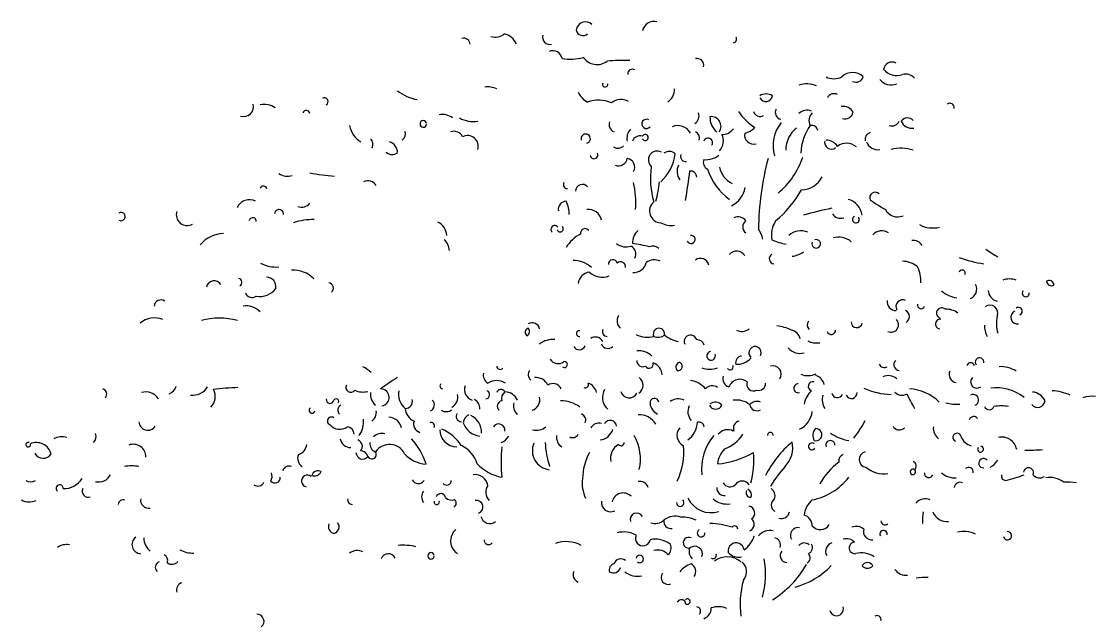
# Model space of a CAD drawing. Header units: millimetres. Extents: x 454 to 24074, y 929 to 15016.
# Drawn here: x 15631 to 17005, y 3274 to 4041 of the extents above; entities that cross this region are included whole.
import ezdxf

# ---------------------------------------------------------------- set-up
doc = ezdxf.new("R2010")
doc.units = ezdxf.units.MM
doc.layers.add('cadblocksdwg.com', color=255, linetype='Continuous')

# ---------------------------------------------------------------- blocks, each defined once
blk = doc.blocks.new('Trees side 021_cad-block.com')
at = {"color": 0}
for centre, radius, start, end in [((-277.4, 6050.7), 23.5, 46.247, 173.3494), ((-105.9, 6045.8), 29.2, 74.505, 168.1525), ((-503.2, 6069.5), 33.8, 250.737, 310.833), ((-489.5, 6003.4), 41.4, 21.543, 78.254), ((-366.9, 6036.1), 18.2, 165.51, 284.49), ((-283.6, 6057.3), 17.6, 192.845, 310.285), ((92.8, 6030.5), 8.83, 274.045, 38.031), ((-583.3, 6016.4), 16.9, 7.578, 103.0304), ((-359.2, 5977.4), 24.2, 11.551, 113.1588), ((-315.9, 6092), 111.6, 259.907, 287.029), ((-248.7, 6009.4), 42.1, 214.775, 307.279), ((1.8, 5965), 17.5, 348.835, 101.1636), ((-180.4, 5462.3), 515.3, 88.4214, 94.7615), ((-159.8, 5944.3), 11.3, 56.085, 188.855), ((502.4, 5981.4), 41.6, 218.822, 291.315), ((491.5, 5952), 21.6, 61.699, 171.4309), ((345.8, 5975.2), 43.6, 243.045, 296.955), ((392.5, 5909.2), 38.2, 45.24, 134.7603), ((401.2, 5942.3), 19.2, 243.172, 341.587), ((489.2, 5952.4), 36.4, 218.117, 292.812), ((524.6, 5912.7), 30.8, 41.631, 103.3173), ((-678.3, 5991.7), 114.4, 232.086, 259.305), ((-523.1, 5858.2), 53.2, 64.409, 97.6458), ((-228.2, 5917.7), 6.68, 155.489, 10.258), ((-94.4, 5906.3), 40.6, 304.847, 359.861), ((278, 5854.2), 64.6, 67.899, 108.0114), ((-932.2, 5874.5), 9.23, 301.385, 120.5422), ((-245.9, 5921.4), 55.1, 204.793, 241.512), ((-244.2, 5793.2), 84.6, 67.659, 109.327), ((-188.3, 5840.1), 39.4, 61.258, 127.2143), ((174.9, 5891.4), 16.8, 205.774, 351.288), ((175.7, 5864.7), 28.9, 56.746, 123.2543), ((345.6, 5876.1), 18.2, 60.66, 154.048), ((-1135, 5861.9), 24.9, 252.298, 14.762), ((-1084.1, 5816.8), 50.7, 55.747, 100.7172), ((-977.4, 5843.5), 8.92, 6.339, 163.2699), ((-16.5, 5839), 23.9, 303.891, 17.228), ((227.6, 5934.5), 148.4, 215.037, 237.209), ((160.5, 5854.7), 17.4, 198.339, 300.548), ((215.5, 5846.8), 16.9, 148.744, 258.515), ((278.8, 5822.5), 30.3, 69.163, 133.4585), ((309.3, 5827.2), 26.2, 133.756, 209.182), ((369.2, 5833.9), 28.5, 28.883, 100.4241), ((373.1, 5852.6), 21.5, 254.05, 346.879), ((636.2, 5859), 11.2, 350.728, 124.3312), ((-684, 5818.4), 8.27, 5.494, 354.506), ((-636.3, 5800.5), 41.6, 52.34, 100.8761), ((-559.4, 5894), 69.5, 240.65, 279.786), ((-198.4, 5816.9), 19.7, 159.056, 248.203), ((-124.5, 5818.6), 11.6, 60.039, 320.569), ((37.8, 5812), 24.7, 327.203, 96.8077), ((80.2, 5834.4), 45.4, 177.216, 232.031), ((287.8, 5763.2), 94.8, 141.413, 195.137), ((490.6, 5834.4), 21, 252.445, 334.816), ((541, 5836.5), 28.8, 202.407, 279.971), ((530, 5814.1), 19.4, 42.156, 143.8677), ((-811.7, 5823.6), 57.9, 189.101, 240.29), ((-747.1, 5794), 18.6, 301.129, 19.563), ((-607.7, 5775.3), 24.6, 25.707, 108.6257), ((-276.8, 5781.5), 11.7, 284.873, 197.019), ((-141.2, 5782.7), 32.3, 136.466, 194.047), ((-127.7, 5784.4), 7.55, 204.775, 155.2249), ((-46, 5777.7), 36.4, 29.132, 112.8169), ((-10.2, 5782.2), 18.6, 347.185, 62.366), ((30.5, 5776.5), 37.9, 317.892, 24.615), ((66.7, 5824.3), 32.1, 266.823, 326.307), ((144.7, 5791.1), 23.2, 169.108, 284.165), ((112.5, 5841.7), 47.2, 281.44, 317.273), ((298.8, 5751), 74.1, 129.528, 178.6593), ((383.3, 5742.6), 120.6, 143.4112, 178.9397), ((289.9, 5798.9), 15.9, 10.279, 102.3426), ((442.4, 5779.4), 18.5, 107.612, 189.172), ((-828.1, 5767.6), 17.8, 325.345, 49.843), ((-777.2, 5745.8), 28.7, 1.2059, 73.604), ((-572.8, 5762.6), 26.6, 341.801, 118.5875), ((-140.8, 5768.4), 20.1, 71.921, 161.2086), ((30, 5771.6), 11.4, 327.104, 163.3485), ((339.2, 5772.1), 16.9, 165.135, 309.054), ((325.9, 5744.3), 33.7, 32.054, 89.8347), ((377.3, 5733.3), 36.8, 47.927, 128.2564), ((455.9, 5784.7), 30.8, 201.819, 278.69), ((-761.9, 5762.4), 20.9, 223.746, 309.893), ((-256, 5741.1), 9.89, 185.79, 22.283), ((-196.5, 5777.1), 19.7, 236.786, 317.463), ((-97.4, 5728.2), 22.3, 62.393, 227.959), ((-164.2, 5757.4), 112.8, 312.026, 352.779), ((-67.3, 5728.3), 21.2, 44.624, 129.0153), ((-26.2, 5736.7), 12.7, 157.323, 281.255), ((24.1, 5782.2), 53.4, 264.529, 307.993), ((514, 5658), 99.5, 72.192, 104.5362), ((-194.7, 5735.8), 22.5, 249.547, 350.591), ((-176.3, 5709.9), 22.5, 330.705, 80.2207), ((96.4, 5681.9), 210.9, 171.923, 196.248), ((-10.3, 5699.3), 37.3, 155.625, 214.314), ((37.6, 5722.6), 19.6, 161.2, 242.403), ((887.6, 5547.2), 731, 165.3457, 179.3983), ((79.1, 5798), 198.5, 309.641, 341.599), ((-1024.8, 5724.6), 37.1, 234.981, 288.758), ((-868.2, 6233.9), 547.5, 259.436, 265.952), ((-1071.9, 5819.8), 1062.8, 349.501, 353.556), ((-14.4, 5684.5), 16, 0.521, 94.9327), ((170.3, 5750.4), 148.8, 197.683, 234.514), ((119.1, 5723.8), 62.1, 192.863, 242.273), ((262.7, 5713.2), 60.2, 271.537, 333.405), ((-1085.2, 5652.8), 9.67, 20.151, 149.4583), ((-823.7, 5650.4), 25.4, 32.734, 113.8693), ((-323.2, 5665.9), 9.7, 140.791, 272.336), ((-285.1, 5649.6), 17.2, 41.18, 179.2684), ((-392.7, 5621.3), 241.4, 355.869, 12.112), ((-313.8, 5691.1), 222.7, 342.604, 355.487), ((62.7, 5669.3), 61.6, 294.935, 350.696), ((18.5, 5792.7), 282.8, 309.78, 330.38), ((449.4, 5633.5), 13.8, 46.058, 205.017), ((-1120.5, 5596), 32.6, 60.915, 157.1357), ((-1046, 5592.7), 11.1, 352.604, 179.2281), ((-988.8, 5635.7), 25.8, 247.626, 321.861), ((-326.2, 5605.2), 19.3, 89.424, 193.256), ((-377.8, 5594.6), 59.8, 356.786, 30), ((-269.8, 5571.2), 33, 10.153, 96.9077), ((-87.4, 5600.1), 29.4, 129.259, 267.611), ((579.4, 4474.7), 1157.4, 101.9214, 105.5513), ((371, 5585), 45.5, 5.94, 76.754), ((1246.8, 6881.3), 1492.6, 237.135, 238.855), ((505.7, 5620.4), 35, 208.104, 292.589), ((-1441.9, 5586.2), 10.3, 243.662, 126.7256), ((-1276.5, 5591.1), 27.2, 162.574, 300.105), ((-1111.8, 5574.7), 8.74, 354.807, 174.8075), ((-960.3, 5421.1), 157.6, 88.9678, 108.2633), ((105.1, 5561), 24.6, 36.028, 114.4821), ((362.4, 5607.1), 25, 214.697, 288.436), ((400.8, 5578.7), 8.63, 114.436, 46.636), ((-665.6, 5536.1), 40.6, 4.198, 63.183), ((-354.4, 5554.1), 9.59, 35.385, 227.883), ((-340.7, 5555.5), 7.75, 196.414, 47.596), ((-278.1, 5544.3), 11.7, 39.14, 190.41), ((-116.4, 5519.6), 43.4, 132.206, 181.397), ((-62.5, 5615.6), 52, 239.79, 279.599), ((135.4, 5560.4), 18.3, 124.596, 235.404), ((41.1, 5489.3), 132.9, 17.66, 29.598), ((254, 5539.8), 65.2, 146.888, 190.491), ((262.6, 5505.8), 44.7, 66.909, 132.0152), ((465.8, 5519), 31.4, 57.385, 136.3012), ((593.8, 5629), 71.4, 241.944, 283.805), ((-1182.3, 5463.2), 80.7, 92.1328, 139.7512), ((-655.2, 5500.4), 36.4, 1.125, 49.278), ((-250, 5462.3), 89.2, 116.3586, 148.4359), ((-12.7, 5528.9), 10.3, 203.214, 98.6791), ((261.6, 5698.3), 184.8, 247.164, 258.979), ((301.2, 5518), 10.7, 159.808, 110.1957), ((357.8, 5486.6), 48.3, 49.317, 107.3038), ((544.5, 5501.2), 25.4, 29.533, 97.3373), ((-175.2, 5549.8), 39.6, 232.319, 287.948), ((-174, 5492.1), 22.9, 333.941, 61.112), ((-206.3, 5148.4), 372.9, 76.169, 82.8488), ((-108.4, 5492.2), 20.3, 42.083, 115.2968), ((101.7, 5475.5), 24, 32.604, 137.8696), ((233.3, 5547.7), 61.3, 276.826, 305.677), ((940.9, 5810.5), 373.8, 234.999, 240.451), ((-1052.3, 5545.7), 86, 242.505, 274.115), ((-304.2, 5418.1), 57.8, 44.087, 94.3683), ((-208.8, 5467.1), 11.2, 12.136, 184.127), ((-189.3, 5460.6), 12.3, 349.443, 133.9532), ((-157.3, 5478.9), 33.2, 268.287, 346.321), ((-105, 5443.7), 33.9, 64.141, 126.2469), ((10.9, 5460.3), 21.2, 11.984, 126.3072), ((196.3, 5480.5), 12.8, 119.745, 262.875), ((517.6, 5416.7), 57.5, 48.779, 90.1112), ((763.6, 5759.5), 294.6, 249.411, 261.827), ((-1009.9, 5383), 69.2, 42.663, 93.7343), ((-262.6, 5414), 33.6, 98.2259, 171.7751), ((-235.9, 5478.8), 44.6, 224.951, 293.141), ((480.1, 5424.3), 83.4, 357.315, 25.305), ((667.2, 5444.4), 7.8, 333.639, 158.4336), ((-1208.7, 5405.4), 19.8, 31.15, 168.58), ((-1149.7, 5421.3), 10.4, 301.7299, 77.194), ((-1078.1, 5410.1), 24.5, 350.5439, 89.0665), ((-922.9, 5407.2), 13.3, 307.691, 82.1724), ((678.4, 5404.2), 25.4, 293.266, 26.768), ((785.8, 5384.4), 45.5, 68.56, 111.4398), ((885.8, 5414.7), 11.5, 356.463, 130.4106), ((891.9, 5426.8), 13.9, 193.669, 293.204), ((-1113.9, 5400.1), 16.9, 197.532, 309.689), ((-1093.4, 5435), 48.9, 258.595, 323.726), ((666.4, 5460.4), 79, 230.05, 260.703), ((760.5, 5401.6), 27.7, 180.55, 258.393), ((826.8, 5394.3), 8.89, 141.569, 5.031), ((-1342, 5359.6), 17.6, 57.56, 172.8428), ((-1128.6, 5313.6), 48.8, 44.102, 99.0275), ((501.1, 5372.6), 21.9, 170.885, 271.487), ((518.3, 5360.5), 17.1, 65.344, 208.607), ((564.2, 5364.3), 9.02, 165.185, 344.303), ((736.7, 5344.3), 19.8, 336.872, 126.5473), ((-171.7, 5325.3), 26.3, 150.978, 226.084), ((517.6, 5335.3), 17.3, 302.757, 63.268), ((616.1, 5344.4), 13.1, 46.547, 253.964), ((628.4, 5307.4), 46.6, 52.531, 94.0694), ((852.1, 5318.7), 98.8, 169.625, 194.618), ((806, 5333.9), 16.7, 113.961, 279.436), ((808, 5348.8), 9.96, 293.02, 124.2016), ((-1357.6, 5274.9), 57.4, 69.244, 129.6807), ((-1195.6, 5167.8), 164, 74.035, 105.9647), ((-418.7, 5296.3), 10.4, 102.806, 238.271), ((-430, 5298.2), 12.3, 298.867, 42.21), ((-411.3, 5300.8), 19.3, 12.13, 119.945), ((-93.1, 5292.1), 14.3, 347.53, 205.889), ((184.9, 5189.4), 124.6, 64.293, 81.8527), ((293.9, 5314.4), 15.4, 142.3, 226.497), ((402.9, 5321.4), 13.6, 176.392, 350.189), ((489.4, 5314.9), 18.4, 243.075, 48.165), ((611.9, 5316.8), 12, 79.348, 265.462), ((780.2, 5312), 56.9, 177.683, 207.374), ((-292.7, 5293), 7.28, 78.14, 281.86), ((-252.9, 5263.3), 21.1, 27.892, 122.6212), ((-222.3, 5298.6), 12.8, 158.558, 266.384), ((-121.4, 5351.5), 67.5, 244.597, 283.172), ((-95.7, 5314.1), 30.1, 249.975, 303.444), ((-26.1, 5359.4), 88.2, 233.028, 258.085), ((-13.7, 5273.1), 16, 17.499, 202.952), ((114.7, 5327.5), 29.1, 242.599, 308.822), ((232.5, 5273.1), 29.3, 12.696, 77.3029), ((339.3, 5301.1), 10.5, 194.388, 3.103), ((-359.6, 5224.9), 53.3, 84.4596, 128.0624), ((-293.1, 5268.1), 15.8, 208.512, 337.846), ((-221, 5273.4), 17.6, 201.652, 313.291), ((1.1, 5257.5), 20.5, 17.671, 88.5881), ((147.7, 5245.2), 15.3, 333.435, 229.185), ((260.4, 5280.7), 37.4, 218.565, 285.945), ((302.3, 5317.5), 48.1, 242.594, 279.464), ((-346.3, 5239.7), 22.1, 209.298, 309.135), ((-143.1, 5203.3), 46.5, 46.072, 97.0578), ((-133.2, 5225.6), 15.6, 179.54, 294.988), ((37.7, 5237.2), 10.7, 96.736, 23.771), ((115.2, 5220.7), 16.1, 94.435, 196.175), ((103.4, 5260.9), 44.9, 265.34, 319.902), ((510.9, 5215.3), 15, 136.116, 264.996), ((711.1, 5221.4), 10.8, 349.017, 219.051), ((-895, 5102.1), 123.1, 49.471, 61.137), ((-491.3, 5212), 8.8, 183.525, 323.075), ((-403.1, 5190.3), 17.8, 145.345, 229.843), ((-330.3, 5215.3), 7.49, 226.631, 105.2989), ((-117.5, 5216.4), 10.3, 208.629, 16.611), ((-116.8, 5189.3), 31.4, 359.92, 72.85), ((-38, 5209), 12.8, 111.688, 222.322), ((-45.1, 5210.7), 10.6, 257.3269, 76.683), ((34, 5266.9), 63.3, 251.792, 288.208), ((85.3, 5209.3), 7.47, 213.906, 30.104), ((192.2, 5190.8), 21.3, 328.882, 104.8579), ((472.1, 5222.5), 14.6, 205.369, 300.428), ((655.6, 5190.9), 20.9, 157.863, 260.247), ((688.5, 5209.8), 10.1, 19.149, 160.8511), ((764.7, 5141.3), 68.8, 56.75, 94.1796), ((-353, 4543.2), 752.2, 121.7335, 125.6461), ((-509.1, 5189.6), 24.7, 169.563, 237.696), ((-500.1, 5133.1), 41.9, 58.109, 121.8908), ((-402.3, 5149.3), 33.8, 25.74, 94.7717), ((-157, 5163.8), 24.2, 302.678, 52.741), ((-20.5, 5118.2), 57.2, 39.3709, 83.7439), ((88.8, 5179.9), 21.6, 163.19, 252.607), ((109.8, 5149.2), 29.2, 50.886, 159.9584), ((143.6, 5165.7), 16.6, 157.886, 300.286), ((279.9, 5235.4), 47.7, 248.888, 295.885), ((292.9, 5160.8), 11.5, 74.325, 253.784), ((291.5, 5158.5), 30.6, 13.295, 72.462), ((482.4, 5156.3), 31.5, 48.305, 116.1644), ((704.3, 5171.8), 15.7, 134.789, 307.04), ((-1491.8, 5141.3), 13.8, 319.399, 72.492), ((-1380.1, 5109.1), 37.5, 32.274, 107.0808), ((-1334.2, 5171), 31.8, 293.573, 341.404), ((-1262.8, 5183.2), 44.8, 263.742, 327.678), ((-1241.5, 5134.7), 35.8, 313.21, 30.53), ((-1129.4, 4499.5), 658.4, 91.7044, 97.0932), ((-866.3, 5157.9), 12.1, 149.627, 327.159), ((-835.6, 5191.3), 44.9, 242.754, 286.363), ((-781.8, 5140.6), 35.1, 172.723, 230.879), ((-791.5, 5133), 21.5, 279.038, 89.4338), ((-700.4, 5140.9), 45.9, 168.836, 230.472), ((-635.5, 5161.4), 6.91, 123.356, 264.719), ((-552.3, 5152.9), 28.5, 160.56, 250.56), ((-528.4, 5139.9), 10.8, 277.283, 65.224), ((-489.5, 5141.9), 11, 24.849, 163.9501), ((-467.8, 5129.9), 20.4, 125.115, 195.579), ((-479.7, 5111.6), 35, 24.31, 89.6422), ((-359.4, 5144.7), 23, 25.228, 122.8805), ((-278.1, 5165.1), 8.28, 243.923, 26.074), ((-279.1, 5140.6), 29.4, 8.568, 73.263), ((-196, 5133.1), 38.9, 149.478, 228.847), ((-167.7, 5153.1), 21.2, 193.343, 332.971), ((40.3, 5141.4), 21.1, 50.255, 141.7624), ((156.8, 5167.9), 17.3, 253.656, 2.657), ((256.5, 5155.9), 11.3, 90.722, 285.537), ((329.5, 5104.9), 60, 131.6422, 168.8679), ((389.6, 5144.1), 14, 202.682, 3.798), ((497.1, 5329.1), 189.1, 246.26, 267.557), ((516.4, 5162), 23.6, 220.84, 301.215), ((529.8, 5043), 111.6, 44.5129, 87.3361), ((753.6, 5047.2), 109.9, 50.823, 97.5721), ((840.8, 5109), 37.6, 24.1349, 85.8809), ((885.1, 5018), 132, 66.125, 86.7347), ((-917.9, 5127.6), 9.63, 170.925, 350.151), ((-902.7, 5123), 6.38, 328.282, 152.225), ((-728.7, 5122.7), 17.3, 267.115, 16.57), ((-672.7, 5114.1), 16.3, 293.15, 46.833), ((-627, 5134.2), 29.4, 299.6, 11.945), ((-567.9, 5105.7), 25.2, 355.789, 60.357), ((-485, 5111.1), 13.6, 100.191, 229.947), ((-431.1, 5112.6), 27.2, 164.892, 231.979), ((-420.1, 5127.7), 28.3, 287.778, 12.733), ((-338.7, 5045.2), 79.3, 53.151, 91.092), ((-104.4, 5119.6), 11.2, 8.347, 187.917), ((-82.5, 5121.2), 33.1, 185.396, 245.041), ((-44.7, 5094.5), 34.8, 65.015, 125.3761), ((48.3, 5100.3), 21.1, 38.236, 129.7436), ((100.5, 5070.6), 55.9, 52.508, 97.3535), ((152.4, 5099.6), 23.5, 67.238, 139.2454), ((355.2, 5127), 38.9, 162.532, 213.726), ((354.3, 5146.8), 14.4, 193.554, 333.028), ((1049.2, 5390.3), 576.9, 205.513, 209.592), ((652.9, 5214.6), 98.5, 254.584, 275.027), ((694.8, 5126.4), 13.9, 289.781, 117.4765), ((856.5, 5126.9), 18.9, 219.498, 352.393), ((994, 5054), 81.9, 84.5083, 106.912), ((-963.1, 5100.7), 7.41, 121.115, 347.811), ((-885.8, 5101.3), 13.1, 113.133, 230.605), ((-826.6, 5094.6), 24.7, 302.3, 10.441), ((-692.2, 5108), 37.5, 183.965, 246.019), ((-627.1, 5122.4), 24.9, 240.659, 306.075), ((-588.2, 5085.7), 13.6, 148.777, 267.823), ((-291.7, 5076.5), 15.1, 330.4619, 75.936), ((13.3, 5097.3), 33.9, 154.703, 220.16), ((49.1, 5121.7), 17.9, 207.868, 332.132), ((152, 5117.1), 17.6, 187.192, 302.406), ((235.1, 5104.2), 56.5, 295.665, 353.259), ((735.1, 5115.1), 12.8, 202.457, 337.543), ((765.2, 5006.5), 105.2, 80.0419, 99.9581), ((-1375.1, 5073), 22.3, 182.039, 327.825), ((-914.6, 5073.8), 10.1, 51.524, 251.256), ((-894, 5084.4), 31.2, 220.077, 307.242), ((-894.9, 5072.9), 61.2, 324.555, 5.308), ((-771, 5050.9), 32.4, 9.763, 89.5076), ((-685.9, 5066.7), 22.6, 161.848, 251.284), ((-664.2, 5061.6), 8.28, 333.925, 116.0754), ((-558.6, 5066.7), 25.5, 115.8675, 174.7423), ((-535.4, 5087), 51.7, 200.336, 261.809), ((-585.4, 5045.3), 47.3, 358.065, 64.462), ((-495, 5050.8), 15.7, 351.405, 146.0951), ((-243.7, 5044.6), 23.7, 74.504, 150.2542), ((-215.5, 5059.1), 16.3, 7.227, 148.9974), ((-142.9, 5041.3), 48.4, 30.524, 93.1198), ((-55.6, 5073.6), 58.9, 306.561, 357.082), ((6.8, 5057.1), 14, 10.167, 104.8884), ((112.5, 5055.5), 18.9, 104.823, 202.047), ((191.1, 5193.9), 261.4, 321.482, 333.046), ((696.4, 5073.1), 11.8, 36.61, 160.8807), ((-1523.5, 5034.2), 18.7, 310.596, 25.215), ((-876.7, 5040.6), 18.9, 359.672, 85.3502), ((-787.3, 5012.5), 30.4, 76.469, 134.5784), ((-599.4, 5052), 43.1, 180.522, 269.478), ((-675.4, 4958.6), 101.8, 31.685, 68.341), ((-401.2, 5088.8), 38.2, 256.827, 309.957), ((-320.2, 5033.5), 29.8, 172.428, 235.497), ((-309.1, 5046.8), 14.6, 239.574, 334.634), ((-244.9, 5063.6), 37.5, 276.764, 343.966), ((-259.4, 4978.3), 119.9, 347.315, 29.539), ((-19.4, 5037.9), 28.6, 139.595, 244.595), ((146.6, 4952.4), 132.9, 140.256, 185.668), ((79.2, 5021.6), 30.4, 62.149, 141.3867), ((41, 5089.4), 90.4, 289.516, 327.321), ((186, 5038.1), 7.16, 354.359, 185.641), ((319.1, 5037.5), 26.4, 139.04, 208.943), ((300.1, 5039.5), 15.3, 254.36, 93.6232), ((409.1, 5152.9), 130.8, 236.573, 258.467), ((509.8, 5069.3), 17.9, 206.968, 314.107), ((629, 5056.1), 34.1, 174.286, 231.381), ((654.4, 5032.8), 10.4, 7.997, 247.752), ((-1675, 5014.6), 5.8, 67.714, 22.286), ((-1654.6, 4981.3), 38.6, 15.32, 112.9477), ((-1590.3, 4987.3), 47, 74.642, 116.2412), ((-1411.6, 4984), 31.6, 359.169, 110.563), ((-1005.4, 5017.7), 29, 286.675, 355.137), ((-866.2, 5034.1), 26.8, 189.938, 271.118), ((-853.1, 5011), 16.1, 313.8829, 72.598), ((-795, 5017.7), 23.3, 174.494, 247.432), ((-768.9, 4973.3), 41.9, 25.685, 146.852), ((-830.9, 4920), 160.4, 16.738, 43.06), ((-617.7, 4947.1), 71.2, 15.563, 65.964), ((-500.7, 5053.4), 35.4, 289.356, 330.255), ((-362.6, 4999.5), 48, 156.802, 262.688), ((-176.5, 5026.1), 201.9, 181.726, 199.149), ((-174.9, 4980.9), 39.6, 119.887, 192.188), ((-188.1, 5019.4), 7.74, 212.378, 4.492), ((-196.6, 4995.8), 165.8, 334.12, 5.63), ((432.7, 4801), 292.5, 131.0642, 152.1452), ((175.8, 5006.5), 66.5, 315.438, 13.059), ((290.3, 5010.3), 8.59, 48.792, 327.468), ((336.7, 5013.2), 11.5, 2.437, 201.753), ((696.8, 5045.3), 33.9, 199.069, 258.559), ((713.4, 5003.2), 7.3, 145.561, 87.5661), ((766.5, 4995.4), 38.2, 10.851, 102.6853), ((-1637.5, 5004.3), 23.8, 208.103, 327.49), ((-976.3, 4979.9), 23, 154.258, 240.793), ((-836.2, 4995.4), 16.8, 182.661, 322.29), ((-841.5, 4980.1), 19.3, 15.126, 91.1365), ((-813.1, 4990.1), 11, 206.51, 34.001), ((-672.8, 5045.6), 79.6, 222.854, 266.744), ((-31.6, 4970.9), 457.4, 175.236, 184.764), ((-142.6, 4926.4), 142.3, 151.325, 178.6378), ((115.9, 4960.7), 62.3, 135.7806, 174.972), ((28.9, 5202.1), 237.2, 276.023, 299.028), ((-87.2, 4975.7), 232, 345.782, 4.691), ((373.9, 4974.2), 16.5, 108.045, 191.443), ((428.1, 4977.4), 19.3, 101.856, 262.915), ((835.6, 5312.8), 312, 267.971, 276.121), ((-1415.6, 4855.4), 106, 80.1127, 99.8873), ((-1020.7, 4944.7), 16.4, 67.487, 165.6462), ((-464.3, 5049.9), 119.2, 224.605, 258.794), ((464.3, 4742.9), 324.3, 138.0237, 148.8313), ((465.9, 4830.1), 177.6, 127.543, 151.2542), ((470.6, 5010.5), 68.9, 229.337, 278.772), ((540.4, 4961.3), 11.9, 307.371, 70.12), ((683.3, 4946.1), 11.7, 349.528, 129.957), ((720.5, 4968.3), 11.7, 38.867, 275.894), ((713, 5004.1), 52, 298.176, 326.845), ((833.8, 4944.4), 12.4, 335.805, 174.3342), ((-1585.9, 4958.9), 54.5, 268.468, 327.677), ((-1499, 4955.5), 34.5, 257.3, 331.948), ((-1086.7, 4935.3), 23.3, 329.304, 21.899), ((-1056.2, 4931.9), 13.4, 219.121, 4.483), ((-975.1, 4923.6), 14.7, 48.257, 258.613), ((-947.9, 4932.5), 16.6, 61.607, 161.9962), ((-956.7, 4954.3), 18.1, 246.802, 336.802), ((-554.7, 4906.5), 33, 10.153, 96.9077), ((-202.4, 4917.9), 83.3, 171.808, 206.516), ((258.8, 5030.7), 158.1, 281.844, 321.812), ((543.7, 4946.4), 6.76, 54.528, 35.472), ((583.5, 4942.7), 10.6, 173.085, 340.931), ((649.4, 4982.4), 51.1, 228.669, 272.973), ((776.9, 4936.3), 11.3, 165.093, 270.656), ((713.8, 5209.9), 291.8, 282.519, 291.964), ((862.1, 4953.1), 21.8, 219.166, 301.909), ((887.8, 4876.6), 55.8, 51.413, 101.4468), ((-1668.8, 4945), 23.2, 239.237, 300.763), ((-1596.2, 4905.2), 8.92, 354.885, 233.043), ((-1524.8, 4897.9), 15, 154.098, 291.321), ((-1099.4, 4928), 17.2, 234.741, 333.33), ((-696.7, 4934.6), 17.4, 207.157, 326.816), ((-625.9, 4925.3), 11.9, 223.311, 358.763), ((-495, 4895.5), 32, 148.21, 221.316), ((-140.8, 4900.7), 21.7, 18.531, 102.7527), ((71.2, 4906), 19.1, 175.236, 274.764), ((85, 4928.8), 19.8, 210.64, 311.418), ((115.5, 4902.8), 20.7, 32.639, 147.3605), ((123.2, 4888.5), 15.8, 336.697, 65.38), ((175, 4885.3), 23.3, 348.539, 55.061), ((661.5, 4905.8), 14.4, 63.837, 172.762), ((930.5, 4759.6), 160.8, 81.4824, 92.7915), ((-1671.9, 4914.7), 43.6, 242.794, 292.229), ((-1436, 4862.6), 13.8, 74.29, 170.6501), ((-1372.8, 4875.2), 20.2, 168.843, 281.155), ((-862.6, 4876.2), 11.3, 165.092, 270.655), ((-664.6, 4883.9), 23.8, 143.32, 216.68), ((-640.4, 4879.5), 12.4, 12.854, 159.5158), ((-614.1, 4894.3), 18.6, 220.359, 295.451), ((-612.3, 4868.5), 11, 294.98, 55.49), ((-182.9, 4865.4), 28.2, 45.239, 168.1587), ((-39.8, 4869.3), 9.3, 178.226, 45.374), ((37, 4907.8), 63.6, 205.244, 288.359), ((76.9, 4915.9), 50.1, 227.112, 279.88), ((137.2, 4894.2), 11.9, 152.614, 272.328), ((206.4, 4863.3), 18, 118.443, 241.557), ((327.6, 4831.7), 57.3, 129.4276, 173.6868), ((574.5, 4846.4), 32.2, 66.902, 137.627), ((-650.4, 4871.2), 6.53, 165.964, 14.036), ((-550.9, 4858.3), 16.3, 287.469, 100.6022), ((-214.7, 4869.4), 22.9, 171.588, 297.338), ((129.8, 4843), 17.4, 303.159, 79.461), ((-517.6, 4839.5), 22.5, 192.111, 309.531), ((-148.9, 4826.9), 16.4, 28.646, 197.021), ((-102.4, 4849.1), 32.2, 249.146, 312.42), ((-63.6, 4821.9), 17.5, 168.618, 281.382), ((-52.2, 4790.4), 45.1, 71.701, 129.2838), ((-35.3, 4750.9), 82.3, 64.602, 91.8587), ((127.9, 4814.9), 17.8, 292.073, 49.982), ((213.1, 4851), 21.7, 254.439, 346.494), ((263.8, 4811.4), 27.4, 359.248, 75.5629), ((474.3, 4824), 10.6, 181.629, 309.484), ((698.7, 4824.4), 130.8, 170.557, 183.084), ((629.3, 4860.6), 38.7, 202.428, 275.643), ((-904.2, 4809.6), 18, 159.553, 256.591), ((-912.2, 4808.5), 16.9, 283.031, 38.089), ((-577.8, 4773.3), 37.9, 131.709, 237.319), ((-181.8, 4732.5), 63.3, 60.156, 104.6539), ((12.5, 4793.1), 9.64, 118.67, 3.221), ((23.3, 4583.8), 233.9, 73.373, 87.1735), ((96.5, 4803.1), 7.94, 0.572, 142.5566), ((184.4, 4764.7), 34.8, 75.574, 142.7837), ((256, 4787.3), 19.4, 79.277, 209.048), ((311.5, 4827.7), 26.2, 219.43, 329.042), ((401.7, 4778.8), 31, 51.635, 110.4191), ((440.5, 4796.7), 20.6, 161.701, 277.244), ((470.3, 4790.4), 9.39, 350.65, 209.958), ((671.5, 4728.7), 68.5, 64.421, 103.7665), ((780.8, 4786.5), 10.4, 192.968, 93.2905), ((-1392.1, 4764.1), 22.7, 125.619, 268.586), ((-1345.9, 4779.1), 38.9, 177.196, 233.73), ((-520.2, 4775.6), 11.6, 176.509, 321.417), ((-325.7, 4692.9), 78.7, 61.39, 110.2397), ((-133.6, 4779.7), 18.4, 155.584, 349.116), ((-102.1, 4716.5), 61.3, 52.644, 102.6782), ((-18.7, 4768.9), 13.5, 63.221, 282.528), ((100.4, 4748.4), 20, 7.27, 190.912), ((80.7, 4806.3), 68.1, 305.538, 342.408), ((193.7, 4763.5), 18, 339.553, 76.5909), ((271.4, 4750.8), 17.5, 46.987, 140.1674), ((347.1, 4747.2), 22.2, 108.004, 208.393), ((376.6, 4750.8), 28.1, 42.78, 106.1721), ((398.2, 4755.6), 14.3, 93.747, 278.934), ((-1578.6, 4722.8), 41.4, 80.088, 123.6908), ((-1262.1, 4813.2), 70.2, 242.462, 271.93), ((-849.6, 4717.1), 32.2, 64.262, 126.6179), ((-772, 4722.7), 18.7, 24.105, 161.1017), ((-735.9, 4604.9), 157.5, 77.805, 94.0245), ((-664.7, 4735.9), 8.03, 5.655, 354.345), ((-96.6, 4715), 35.6, 40.806, 105.3396), ((-86.3, 4755.1), 23.7, 314.765, 25.219), ((6, 4746.6), 23.6, 157.411, 229.07), ((-3.6, 4740.8), 19.3, 337.965, 129.2661), ((106.1, 4765.3), 32.7, 219.195, 283.936), ((228.2, 4736.5), 17.2, 138.828, 269.096), ((271.7, 4730.7), 14.7, 297.764, 47.045), ((274.8, 4756.9), 17, 294.101, 29.03), ((415.2, 4690), 53.5, 54.432, 106.0029), ((-1342.1, 4707.6), 14.1, 109.386, 227.994), ((-1339.8, 4724.8), 14.7, 338.028, 67.21), ((-1314.1, 4732.4), 17.8, 227.32, 326.102), ((-202.3, 4701), 15.5, 102.691, 200.707), ((-188.7, 4710.1), 18.1, 50.611, 160.4374), ((-141.3, 4728.1), 9.27, 231.114, 165.7528), ((8.3, 4657.2), 62.5, 109.5204, 142.1542), ((-23, 4696.7), 22, 326.194, 61.879), ((42.7, 4737.3), 8.38, 236.049, 17.692), ((78.2, 4681.1), 52.4, 49.265, 128.0066), ((94.1, 4696.3), 32.6, 319.027, 48.864), ((-40.9, 4690.8), 215.2, 344.208, 10.161), ((63.4, 4834.9), 245.2, 301.499, 330.584), ((429.7, 4703.9), 15.4, 28.94, 151.06), ((-288, 4689.2), 20.6, 157.38, 247.38), ((-207.8, 4711.8), 18.6, 241.039, 343.72), ((-147.1, 4737.2), 52.3, 232.756, 282.186), ((-70, 4681.7), 17.5, 142.424, 292.386), ((197.7, 4845.2), 194.4, 285.145, 316.486), ((429.7, 4722.5), 17.5, 219.708, 320.292), ((525.5, 4719.4), 32.1, 213.094, 278.449), ((-1283.4, 4650), 19.7, 108.869, 194.986), ((325.9, 4615.1), 215.7, 163.886, 188.085), ((575.3, 4529.4), 152.1, 87.3307, 98.6927), ((-36.7, 4613.6), 12.3, 47.79, 151.1331), ((-21.8, 4621.4), 6.84, 168.417, 138.4533), ((0.4, 4597.5), 11, 313.167, 83.702), ((55.8, 4556.7), 51.8, 65.253, 110.1671), ((352.3, 4603.2), 17.3, 194.206, 17.685), ((-1101.3, 4571.8), 17.7, 308.159, 90.4215), ((9.5, 4605.3), 28.5, 289.502, 0.062), ((453.4, 4575.8), 10.5, 348.671, 121.3473)]:
    blk.add_arc(centre, radius, start, end, dxfattribs=at)

msp = doc.modelspace()

# ---------------------------------------------------------------- block references
at = {"layer": 'cadblocksdwg.com', "xscale": 0.5103099452236204, "yscale": 0.5103099452236204, "zscale": 0.5103099452236204}
msp.add_blockref('Trees side 021_cad-block.com', (16494.3, 940.9), dxfattribs=at)

doc.saveas('drawing.dxf')
